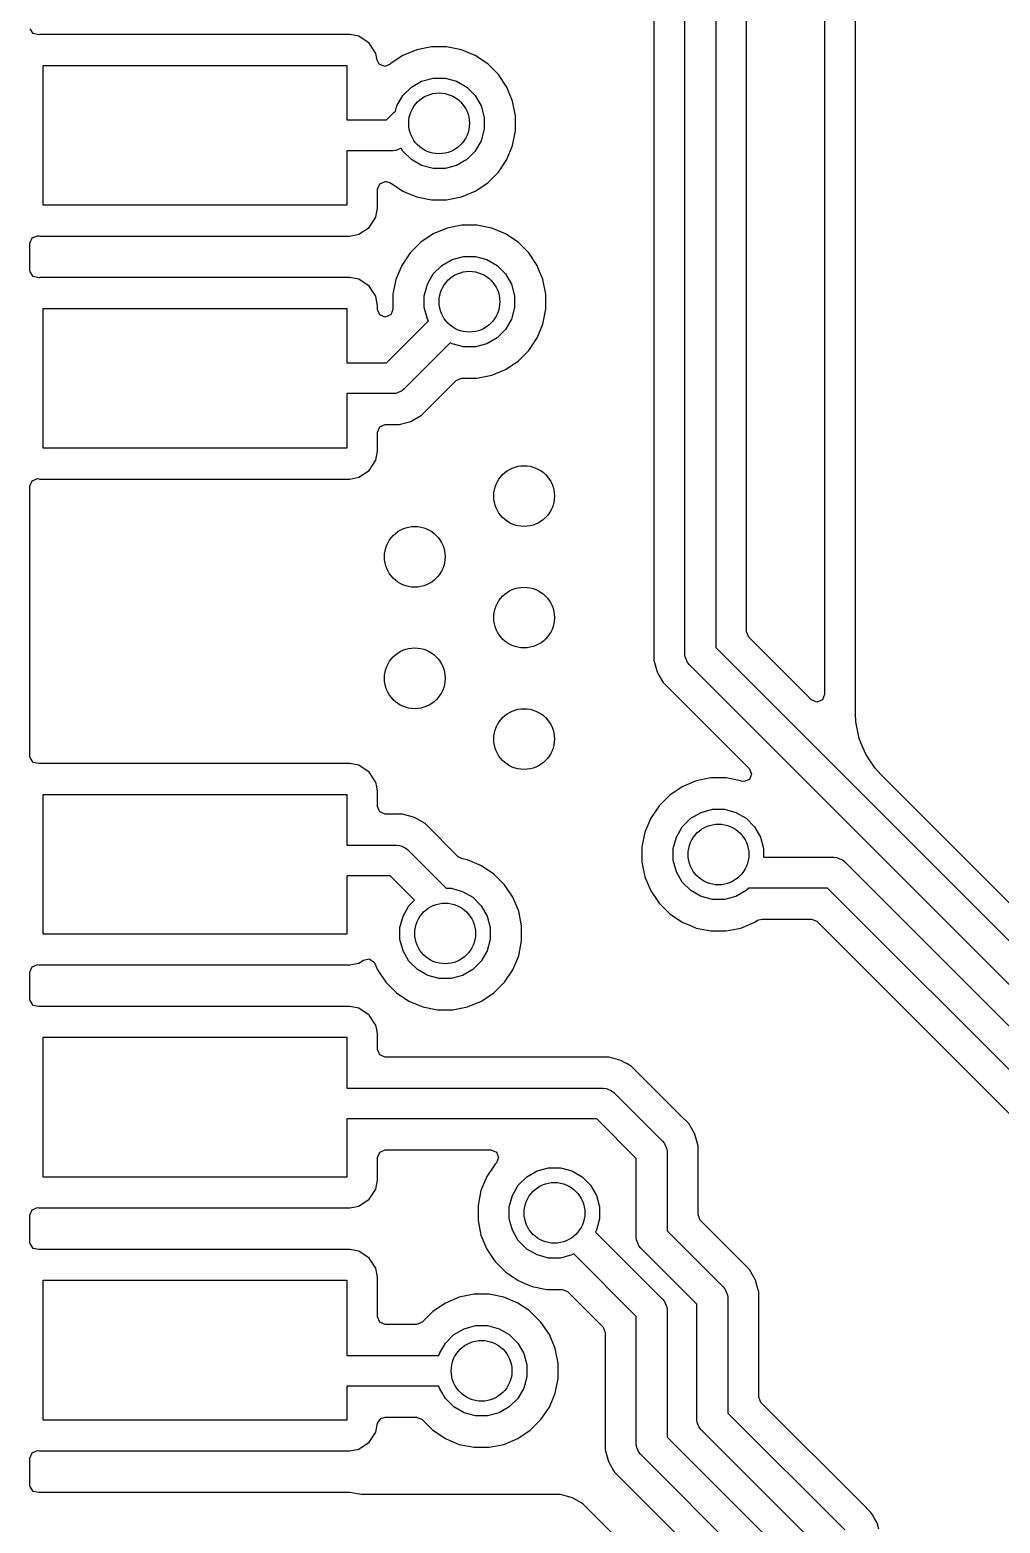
# Model space of a CAD drawing. Extents: x 97 to 200, y -158 to -52.
# Drawn here: x 150.13 to 158.12, y -103.46 to -91.17 of the extents above; entities that cross this region are included whole.
import ezdxf

# ---------------------------------------------------------------- set-up
doc = ezdxf.new("R2010")
doc.units = 0
doc.layers.add('BLACK', color=7, linetype='CONTINUOUS')

msp = doc.modelspace()

# ---------------------------------------------------------------- linework, layer by layer
at = {"layer": 'BLACK', "linetype": 'CONTINUOUS'}
for p, q in [((156.0326, -96.119689), (156.0326, -78.753376)), ((155.5241, -96.3036), (155.5241, -78.856206)), ((155.7781, -78.8036), (155.7781, -96.250994)), ((155.2696, -78.987511), (155.2696, -96.353829)), ((156.6744, -85.792486), (156.6744, -96.636489)), ((156.9289, -96.7926), (156.9289, -85.8876)), ((150.160373, -91.196505), (150.1338, -91.156729)), ((150.207289, -91.20584), (150.160373, -91.196505)), ((150.216033, -91.204101), (150.207289, -91.20584)), ((150.216035, -91.2041), (150.216033, -91.204101)), ((152.766167, -91.2041), (150.216035, -91.2041)), ((152.8404, -91.218865), (152.766167, -91.2041)), ((152.840402, -91.218866), (152.8404, -91.218865)), ((152.924584, -91.275115), (152.840402, -91.218866)), ((152.967053, -91.338674), (152.924584, -91.275115)), ((153.4391, -91.3061), (153.317481, -91.330291)), ((153.5631, -91.3061), (153.4391, -91.3061)), ((153.684718, -91.330291), (153.5631, -91.3061)), ((152.980834, -91.359299), (152.967053, -91.338674)), ((152.992251, -91.416705), (152.980834, -91.359299)), ((153.009351, -91.448702), (152.992251, -91.416705)), ((153.099812, -91.446638), (153.097739, -91.448712)), ((153.099817, -91.446634), (153.099812, -91.446638)), ((153.202917, -91.377745), (153.099817, -91.446634)), ((153.202919, -91.377744), (153.202917, -91.377745)), ((153.317474, -91.330293), (153.202919, -91.377744)), ((153.317481, -91.330291), (153.317474, -91.330293)), ((153.684725, -91.330293), (153.684718, -91.330291)), ((153.79928, -91.377744), (153.684725, -91.330293)), ((153.799282, -91.377745), (153.79928, -91.377744)), ((153.902382, -91.446634), (153.799282, -91.377745)), ((153.902383, -91.446635), (153.902382, -91.446634)), ((153.990065, -91.534317), (153.902383, -91.446635)), ((150.2411, -92.6086), (150.2411, -91.4586)), ((150.2411, -91.4586), (152.7411, -91.4586)), ((152.7411, -91.4586), (152.7411, -91.9066)), ((153.053543, -91.467013), (153.009351, -91.448702)), ((153.097739, -91.448712), (153.053543, -91.467013)), ((153.357594, -91.589145), (153.452153, -91.563808)), ((153.452153, -91.563808), (153.550047, -91.563808)), ((153.550047, -91.563808), (153.644606, -91.589145)), ((154.058956, -91.63742), (153.990065, -91.534317)), ((153.203592, -91.707314), (153.272814, -91.638092)), ((153.272814, -91.638092), (153.357594, -91.589145)), ((153.644606, -91.589145), (153.729386, -91.638092)), ((153.729386, -91.638092), (153.798608, -91.707314)), ((154.106409, -91.751982), (154.058956, -91.63742)), ((153.143344, -91.834268), (153.154645, -91.792094)), ((153.154645, -91.792094), (153.203592, -91.707314)), ((153.798608, -91.707314), (153.847555, -91.792094)), ((153.847555, -91.792094), (153.872892, -91.886653)), ((154.1306, -91.8736), (154.106409, -91.751982)), ((152.7411, -91.9066), (153.068494, -91.9066)), ((153.068494, -91.9066), (153.129297, -91.845797)), ((153.129297, -91.845797), (153.143344, -91.834268)), ((153.872892, -91.886653), (153.872892, -91.984547)), ((154.1306, -91.9976), (154.1306, -91.8736)), ((153.872892, -91.984547), (153.847555, -92.079106)), ((154.106409, -92.119218), (154.1306, -91.9976)), ((153.1211, -92.1606), (152.7411, -92.1606)), ((152.7411, -92.1606), (152.7411, -92.6086)), ((153.145876, -92.15816), (153.1211, -92.1606)), ((153.145877, -92.15816), (153.145876, -92.15816)), ((153.16484, -92.150304), (153.145877, -92.15816)), ((153.189785, -92.139972), (153.16484, -92.150304)), ((153.203592, -92.163886), (153.189785, -92.139972)), ((153.272814, -92.233108), (153.203592, -92.163886)), ((153.798608, -92.163886), (153.729386, -92.233108)), ((153.847555, -92.079106), (153.798608, -92.163886)), ((154.058956, -92.23378), (154.106409, -92.119218)), ((153.357594, -92.282055), (153.272814, -92.233108)), ((153.452153, -92.307392), (153.357594, -92.282055)), ((153.550047, -92.307392), (153.452153, -92.307392)), ((153.644606, -92.282055), (153.550047, -92.307392)), ((153.729386, -92.233108), (153.644606, -92.282055)), ((153.990065, -92.336883), (154.058956, -92.23378)), ((153.013906, -92.433406), (153.0581, -92.4151)), ((153.0581, -92.4151), (153.066693, -92.4151)), ((153.066693, -92.4151), (153.101414, -92.425632)), ((153.101414, -92.425632), (153.20292, -92.493456)), ((153.79928, -92.493456), (153.902383, -92.424565)), ((153.902383, -92.424565), (153.990065, -92.336883)), ((152.9956, -92.4776), (153.013906, -92.433406)), ((152.9956, -92.633667), (152.9956, -92.4776)), ((153.20292, -92.493456), (153.241333, -92.509367)), ((153.241333, -92.509367), (153.317474, -92.540906)), ((153.317474, -92.540906), (153.317476, -92.540906)), ((153.317476, -92.540906), (153.317482, -92.540909)), ((153.317482, -92.540909), (153.4391, -92.5651)), ((153.5631, -92.5651), (153.684718, -92.540909)), ((153.684718, -92.540909), (153.79928, -92.493456)), ((152.7411, -92.6086), (150.2411, -92.6086)), ((152.980834, -92.707901), (152.9956, -92.633667)), ((153.4391, -92.5651), (153.5631, -92.5651)), ((152.840401, -92.848334), (152.924584, -92.792084)), ((152.924584, -92.792084), (152.980834, -92.707901)), ((153.567474, -92.798293), (153.452919, -92.845744)), ((153.567481, -92.798291), (153.567474, -92.798293)), ((153.6891, -92.7741), (153.567481, -92.798291)), ((153.8131, -92.7741), (153.6891, -92.7741)), ((153.934718, -92.798291), (153.8131, -92.7741)), ((153.934725, -92.798293), (153.934718, -92.798291)), ((154.04928, -92.845744), (153.934725, -92.798293)), ((150.1326, -92.92266), (150.150906, -92.878466)), ((150.1326, -93.14454), (150.1326, -92.92266)), ((150.150906, -92.878466), (150.1951, -92.86016)), ((150.1951, -92.86016), (150.207284, -92.861359)), ((150.207284, -92.861359), (150.216033, -92.8631)), ((150.216033, -92.8631), (152.766166, -92.863099)), ((152.766166, -92.863099), (152.840401, -92.848334)), ((153.349817, -92.914634), (153.262134, -93.002317)), ((153.452917, -92.845745), (153.349817, -92.914634)), ((153.452919, -92.845744), (153.452917, -92.845745)), ((154.049282, -92.845745), (154.04928, -92.845744)), ((154.152331, -92.9146), (154.049282, -92.845745)), ((154.152383, -92.914635), (154.152331, -92.9146)), ((154.240065, -93.002317), (154.152383, -92.914635)), ((153.262134, -93.002317), (153.193245, -93.105417)), ((153.607594, -93.057145), (153.702153, -93.031808)), ((153.702153, -93.031808), (153.800047, -93.031808)), ((153.800047, -93.031808), (153.894606, -93.057145)), ((154.308956, -93.10542), (154.240065, -93.002317)), ((150.1338, -93.156729), (150.1326, -93.14454)), ((150.160373, -93.196505), (150.1338, -93.156729)), ((153.193244, -93.105419), (153.145793, -93.219974)), ((153.193245, -93.105417), (153.193244, -93.105419)), ((153.453592, -93.175314), (153.522814, -93.106092)), ((153.522814, -93.106092), (153.607594, -93.057145)), ((153.894606, -93.057145), (153.979386, -93.106092)), ((153.979386, -93.106092), (154.048608, -93.175314)), ((154.320988, -93.134468), (154.308956, -93.10542)), ((154.355946, -93.218865), (154.320988, -93.134468)), ((150.207289, -93.20584), (150.160373, -93.196505)), ((150.216033, -93.204101), (150.207289, -93.20584)), ((150.216035, -93.2041), (150.216033, -93.204101)), ((152.766167, -93.2041), (150.216035, -93.2041)), ((152.8404, -93.218865), (152.766167, -93.2041)), ((152.840402, -93.218866), (152.8404, -93.218865)), ((152.924584, -93.275115), (152.840402, -93.218866)), ((152.952773, -93.317303), (152.924584, -93.275115)), ((153.145791, -93.219981), (153.1216, -93.341599)), ((153.145793, -93.219974), (153.145791, -93.219981)), ((153.379308, -93.354653), (153.404645, -93.260094)), ((153.404645, -93.260094), (153.453592, -93.175314)), ((154.048608, -93.175314), (154.097555, -93.260094)), ((154.097555, -93.260094), (154.122892, -93.354653)), ((154.356409, -93.219982), (154.355946, -93.218865)), ((154.3806, -93.3416), (154.356409, -93.219982)), ((152.980834, -93.359299), (152.952773, -93.317303)), ((152.984236, -93.376406), (152.980834, -93.359299)), ((152.995598, -93.433531), (152.984236, -93.376406)), ((153.1216, -93.341599), (153.1216, -93.467688)), ((153.379308, -93.452547), (153.379308, -93.354653)), ((154.122892, -93.354653), (154.122892, -93.452547)), ((154.3806, -93.4656), (154.3806, -93.3416)), ((150.2411, -94.6086), (150.2411, -93.4586)), ((150.2411, -93.4586), (152.7411, -93.4586)), ((152.7411, -93.4586), (152.7411, -93.9066)), ((152.995599, -93.433535), (152.995598, -93.433531)), ((152.995599, -93.468689), (152.995599, -93.433535)), ((153.013905, -93.512883), (152.995599, -93.468689)), ((153.058099, -93.531189), (153.013905, -93.512883)), ((153.102293, -93.512883), (153.058099, -93.531189)), ((153.103294, -93.511882), (153.102293, -93.512883)), ((153.1216, -93.467688), (153.103294, -93.511882)), ((153.404645, -93.547106), (153.379308, -93.452547)), ((154.122892, -93.452547), (154.097555, -93.547106)), ((154.356409, -93.587218), (154.3806, -93.4656)), ((153.068494, -93.9066), (153.413189, -93.561905)), ((153.413189, -93.561905), (153.404645, -93.547106)), ((154.048608, -93.631886), (153.979386, -93.701108)), ((154.097555, -93.547106), (154.048608, -93.631886)), ((154.308956, -93.70178), (154.356409, -93.587218)), ((153.592794, -93.74151), (153.210903, -94.123403)), ((153.607594, -93.750055), (153.592794, -93.74151)), ((153.702153, -93.775392), (153.607594, -93.750055)), ((153.800047, -93.775392), (153.702153, -93.775392)), ((153.894606, -93.750055), (153.800047, -93.775392)), ((153.979386, -93.701108), (153.894606, -93.750055)), ((154.240065, -93.804883), (154.308956, -93.70178)), ((154.04928, -93.961456), (154.152383, -93.892565)), ((154.152383, -93.892565), (154.240065, -93.804883)), ((152.7411, -93.9066), (153.068494, -93.9066)), ((153.8131, -94.0331), (153.934718, -94.008909)), ((153.934718, -94.008909), (154.04928, -93.961456)), ((153.168647, -94.148728), (153.145877, -94.15816)), ((153.191657, -94.139197), (153.168647, -94.148728)), ((153.191658, -94.139196), (153.191657, -94.139197)), ((153.210903, -94.123403), (153.191658, -94.139196)), ((153.426376, -94.267846), (153.642816, -94.051406)), ((153.642816, -94.051406), (153.68701, -94.0331)), ((153.68701, -94.0331), (153.8131, -94.0331)), ((153.1211, -94.1606), (152.7411, -94.1606)), ((152.7411, -94.1606), (152.7411, -94.6086)), ((153.145876, -94.15816), (153.1211, -94.1606)), ((153.145877, -94.15816), (153.145876, -94.15816)), ((153.355347, -94.338876), (153.426376, -94.267847)), ((153.426376, -94.267847), (153.426376, -94.267846)), ((153.171325, -94.4151), (153.268354, -94.389101)), ((153.268354, -94.389101), (153.355347, -94.338876)), ((152.9956, -94.4776), (153.013906, -94.433406)), ((152.9956, -94.633667), (152.9956, -94.4776)), ((153.013906, -94.433406), (153.0581, -94.4151)), ((153.0581, -94.4151), (153.171324, -94.4151)), ((153.171324, -94.4151), (153.171325, -94.4151)), ((152.7411, -94.6086), (150.2411, -94.6086)), ((152.980834, -94.707901), (152.9956, -94.633667)), ((152.924584, -94.792084), (152.980834, -94.707901)), ((150.1326, -94.92266), (150.150906, -94.878466)), ((150.150906, -94.878466), (150.1951, -94.86016)), ((150.1951, -94.86016), (150.207284, -94.861359)), ((150.207284, -94.861359), (150.216033, -94.8631)), ((150.216033, -94.8631), (152.766166, -94.863099)), ((152.766166, -94.863099), (152.840401, -94.848334)), ((152.840401, -94.848334), (152.924584, -94.792084)), ((150.1326, -97.14454), (150.1326, -94.92266)), ((156.050906, -96.163883), (156.0326, -96.119689)), ((156.567706, -96.680683), (156.050906, -96.163883)), ((155.2696, -96.353829), (155.295598, -96.450851)), ((155.52654, -96.328376), (155.5241, -96.3036)), ((155.52654, -96.328377), (155.52654, -96.328376)), ((155.528704, -96.3336), (155.52654, -96.328377)), ((155.545503, -96.374157), (155.528704, -96.3336)), ((155.7781, -96.250994), (164.840902, -105.313797)), ((155.295598, -96.450851), (155.295599, -96.450854)), ((155.295599, -96.450854), (155.299494, -96.4576)), ((155.299494, -96.4576), (155.310911, -96.477375)), ((155.310911, -96.477375), (155.345824, -96.537847)), ((155.545504, -96.374158), (155.545503, -96.374157)), ((155.561297, -96.393403), (155.545504, -96.374158)), ((164.6241, -105.456205), (155.561297, -96.393403)), ((155.345824, -96.537847), (156.055392, -97.247415)), ((156.6119, -96.698989), (156.567706, -96.680683)), ((156.656094, -96.680683), (156.6119, -96.698989)), ((156.6744, -96.636489), (156.656094, -96.680683)), ((156.932324, -96.862289), (156.9289, -96.7926)), ((156.932324, -96.862309), (156.932324, -96.862289)), ((156.940649, -96.904158), (156.932324, -96.862309)), ((156.959524, -96.99905), (156.940649, -96.904158)), ((156.982578, -97.054707), (156.959524, -96.99905)), ((157.012878, -97.127858), (156.982578, -97.054707)), ((150.1338, -97.156729), (150.1326, -97.14454)), ((150.160373, -97.196505), (150.1338, -97.156729)), ((150.207289, -97.20584), (150.160373, -97.196505)), ((150.216033, -97.204101), (150.207289, -97.20584)), ((150.216035, -97.2041), (150.216033, -97.204101)), ((152.766167, -97.2041), (150.216035, -97.2041)), ((152.8404, -97.218865), (152.766167, -97.2041)), ((152.840402, -97.218866), (152.8404, -97.218865)), ((152.924584, -97.275115), (152.840402, -97.218866)), ((157.039255, -97.167334), (157.012878, -97.127858)), ((157.090335, -97.243781), (157.039255, -97.167334)), ((152.973479, -97.348291), (152.924584, -97.275115)), ((155.7391, -97.3241), (155.617481, -97.348291)), ((155.8631, -97.3241), (155.7391, -97.3241)), ((155.984719, -97.348291), (155.8631, -97.3241)), ((156.055392, -97.335803), (156.011198, -97.354109)), ((156.055392, -97.247415), (156.073698, -97.291609)), ((156.073698, -97.291609), (156.055392, -97.335803)), ((157.090344, -97.24379), (157.090335, -97.243781)), ((157.137206, -97.295494), (157.090344, -97.24379)), ((165.0399, -105.198188), (157.137206, -97.295494)), ((150.2411, -98.6086), (150.2411, -97.4586)), ((150.2411, -97.4586), (152.7411, -97.4586)), ((152.7411, -97.4586), (152.7411, -97.8766)), ((152.980834, -97.359299), (152.973479, -97.348291)), ((152.988082, -97.395744), (152.980834, -97.359299)), ((152.995598, -97.433531), (152.988082, -97.395744)), ((152.995599, -97.433535), (152.995598, -97.433531)), ((152.995599, -97.5596), (152.995599, -97.433535)), ((155.399817, -97.464634), (155.312134, -97.552317)), ((155.502917, -97.395745), (155.399817, -97.464634)), ((155.502919, -97.395744), (155.502917, -97.395745)), ((155.617474, -97.348293), (155.502919, -97.395744)), ((155.617481, -97.348291), (155.617474, -97.348293)), ((155.987283, -97.349353), (155.984719, -97.348291)), ((156.011198, -97.354109), (155.987283, -97.349353)), ((153.013905, -97.603794), (152.995599, -97.5596)), ((155.312134, -97.552317), (155.243245, -97.655417)), ((155.657594, -97.607145), (155.752153, -97.581808)), ((155.752153, -97.581808), (155.850047, -97.581808)), ((155.850047, -97.581808), (155.944606, -97.607145)), ((153.058099, -97.6221), (153.013905, -97.603794)), ((153.201325, -97.6221), (153.058099, -97.6221)), ((153.201329, -97.6221), (153.201325, -97.6221)), ((153.298352, -97.648098), (153.201329, -97.6221)), ((153.298353, -97.648098), (153.298352, -97.648098)), ((153.298354, -97.648099), (153.298353, -97.648098)), ((153.362996, -97.68542), (153.298354, -97.648099)), ((153.385346, -97.698323), (153.362996, -97.68542)), ((153.659639, -97.972616), (153.385346, -97.698323)), ((155.243244, -97.655419), (155.195793, -97.769974)), ((155.243245, -97.655417), (155.243244, -97.655419)), ((155.503592, -97.725314), (155.572814, -97.656092)), ((155.572814, -97.656092), (155.657594, -97.607145)), ((155.944606, -97.607145), (156.029386, -97.656092)), ((156.029386, -97.656092), (156.098608, -97.725314)), ((155.195791, -97.769981), (155.1716, -97.891599)), ((155.195793, -97.769974), (155.195791, -97.769981)), ((155.429308, -97.904653), (155.454645, -97.810094)), ((155.454645, -97.810094), (155.503592, -97.725314)), ((156.098608, -97.725314), (156.147555, -97.810094)), ((156.147555, -97.810094), (156.172892, -97.904653)), ((152.7411, -97.8766), (153.1511, -97.8766)), ((153.1511, -97.8766), (153.175876, -97.87904)), ((153.175876, -97.87904), (153.175877, -97.87904)), ((153.175877, -97.87904), (153.193481, -97.886332)), ((153.193481, -97.886332), (153.221657, -97.898003)), ((153.221657, -97.898003), (153.221658, -97.898004)), ((153.221658, -97.898004), (153.240903, -97.913797)), ((153.240903, -97.913797), (153.558913, -98.231808)), ((155.1716, -97.891599), (155.1716, -98.0156)), ((155.429308, -98.002547), (155.429308, -97.904653)), ((156.172892, -97.904653), (156.172892, -97.9766)), ((153.691638, -97.989721), (153.659639, -97.972616)), ((153.734718, -97.998291), (153.691638, -97.989721)), ((153.84928, -98.045744), (153.734718, -97.998291)), ((153.849282, -98.045745), (153.84928, -98.045744)), ((153.952382, -98.114634), (153.849282, -98.045745)), ((155.1716, -98.0156), (155.195791, -98.137218)), ((155.454645, -98.097106), (155.429308, -98.002547)), ((156.172892, -97.9766), (156.7511, -97.9766)), ((156.7511, -97.9766), (156.775876, -97.97904)), ((156.775876, -97.97904), (156.775877, -97.97904)), ((156.775877, -97.97904), (156.786885, -97.9836)), ((156.786885, -97.9836), (156.821657, -97.998003)), ((156.821657, -97.998003), (156.821658, -97.998004)), ((156.821658, -97.998004), (156.840903, -98.013797)), ((156.840903, -98.013797), (164.340903, -105.513798)), ((153.098494, -98.1306), (152.7411, -98.1306)), ((152.7411, -98.1306), (152.7411, -98.6086)), ((153.2984, -98.330505), (153.098494, -98.1306)), ((153.952383, -98.114635), (153.952382, -98.114634)), ((154.040065, -98.202317), (153.952383, -98.114635)), ((154.108956, -98.30542), (154.040065, -98.202317)), ((155.195791, -98.137218), (155.195793, -98.137225)), ((155.195793, -98.137225), (155.243244, -98.25178)), ((155.503592, -98.181886), (155.454645, -98.097106)), ((155.572814, -98.251108), (155.503592, -98.181886)), ((153.253592, -98.375314), (153.2984, -98.330505)), ((153.558913, -98.231808), (153.600047, -98.231808)), ((153.600047, -98.231808), (153.694606, -98.257145)), ((153.694606, -98.257145), (153.779386, -98.306092)), ((153.779386, -98.306092), (153.848608, -98.375314)), ((154.156409, -98.419982), (154.108956, -98.30542)), ((155.243244, -98.25178), (155.243245, -98.251782)), ((155.243245, -98.251782), (155.301099, -98.338367)), ((155.657594, -98.300055), (155.572814, -98.251108)), ((155.752153, -98.325392), (155.657594, -98.300055)), ((155.850047, -98.325392), (155.752153, -98.325392)), ((155.944606, -98.300055), (155.850047, -98.325392)), ((156.029386, -98.251108), (155.944606, -98.300055)), ((156.049894, -98.2306), (156.029386, -98.251108)), ((156.698494, -98.2306), (156.049894, -98.2306)), ((164.1241, -105.656205), (156.698494, -98.2306)), ((153.204645, -98.460094), (153.253592, -98.375314)), ((153.848608, -98.375314), (153.897555, -98.460094)), ((154.1806, -98.5416), (154.156409, -98.419982)), ((155.301099, -98.338367), (155.312135, -98.354883)), ((155.312135, -98.354883), (155.399817, -98.442565)), ((155.399817, -98.442565), (155.50292, -98.511456)), ((153.179308, -98.554653), (153.204645, -98.460094)), ((153.179308, -98.652547), (153.179308, -98.554653)), ((153.897555, -98.460094), (153.922892, -98.554653)), ((153.922892, -98.554653), (153.922892, -98.652547)), ((154.1806, -98.6656), (154.1806, -98.5416)), ((155.50292, -98.511456), (155.575692, -98.541599)), ((155.575692, -98.541599), (155.617474, -98.558906)), ((155.617474, -98.558906), (155.617476, -98.558906)), ((155.617476, -98.558906), (155.617482, -98.558909)), ((155.617482, -98.558909), (155.7391, -98.5831)), ((155.8631, -98.5831), (155.984718, -98.558909)), ((155.984718, -98.558909), (155.984724, -98.558906)), ((155.984724, -98.558906), (155.984726, -98.558906)), ((155.984726, -98.558906), (156.099273, -98.511459)), ((156.099273, -98.511459), (156.099274, -98.511458)), ((156.099274, -98.511458), (156.09928, -98.511456)), ((156.09928, -98.511456), (156.122961, -98.495632)), ((156.122961, -98.495632), (156.157684, -98.4851)), ((156.157684, -98.4851), (156.567189, -98.4851)), ((156.567189, -98.4851), (156.611383, -98.503406)), ((156.611383, -98.503406), (163.851294, -105.743317)), ((152.7411, -98.6086), (150.2411, -98.6086)), ((153.204645, -98.747106), (153.179308, -98.652547)), ((153.922892, -98.652547), (153.897555, -98.747106)), ((154.156409, -98.787218), (154.1806, -98.6656)), ((155.7391, -98.5831), (155.8631, -98.5831)), ((152.840401, -98.848334), (152.87945, -98.822242)), ((152.87945, -98.822242), (152.926366, -98.812909)), ((152.926366, -98.812909), (152.96614, -98.839484)), ((153.253592, -98.831886), (153.204645, -98.747106)), ((153.897555, -98.747106), (153.848608, -98.831886)), ((154.108956, -98.90178), (154.156409, -98.787218)), ((150.1326, -98.92266), (150.150906, -98.878466)), ((150.1326, -99.14454), (150.1326, -98.92266)), ((150.150906, -98.878466), (150.1951, -98.86016)), ((150.1951, -98.86016), (150.207284, -98.861359)), ((150.207284, -98.861359), (150.216033, -98.8631)), ((150.216033, -98.8631), (152.766166, -98.863099)), ((152.766166, -98.863099), (152.840401, -98.848334)), ((152.96614, -98.839484), (152.971916, -98.85029)), ((152.971916, -98.85029), (152.993244, -98.90178)), ((152.993244, -98.90178), (152.993245, -98.901782)), ((152.993245, -98.901782), (153.062134, -99.004882)), ((153.322814, -98.901108), (153.253592, -98.831886)), ((153.407594, -98.950055), (153.322814, -98.901108)), ((153.779386, -98.901108), (153.694606, -98.950055)), ((153.848608, -98.831886), (153.779386, -98.901108)), ((154.040065, -99.004883), (154.108956, -98.90178)), ((153.062134, -99.004882), (153.062135, -99.004883)), ((153.062135, -99.004883), (153.149817, -99.092565)), ((153.502153, -98.975392), (153.407594, -98.950055)), ((153.600047, -98.975392), (153.502153, -98.975392)), ((153.694606, -98.950055), (153.600047, -98.975392)), ((153.952383, -99.092565), (154.040065, -99.004883)), ((150.1338, -99.156729), (150.1326, -99.14454)), ((150.160373, -99.196505), (150.1338, -99.156729)), ((153.149817, -99.092565), (153.25292, -99.161456)), ((153.25292, -99.161456), (153.327522, -99.192357)), ((153.734718, -99.208909), (153.84928, -99.161456)), ((153.84928, -99.161456), (153.952383, -99.092565)), ((150.207289, -99.20584), (150.160373, -99.196505)), ((150.216033, -99.204101), (150.207289, -99.20584)), ((150.216035, -99.2041), (150.216033, -99.204101)), ((152.766167, -99.2041), (150.216035, -99.2041)), ((152.8404, -99.218865), (152.766167, -99.2041)), ((152.840402, -99.218866), (152.8404, -99.218865)), ((152.924584, -99.275115), (152.840402, -99.218866)), ((152.967, -99.338595), (152.924584, -99.275115)), ((153.327522, -99.192357), (153.367474, -99.208906)), ((153.367474, -99.208906), (153.367476, -99.208906)), ((153.367476, -99.208906), (153.367482, -99.208909)), ((153.367482, -99.208909), (153.4891, -99.2331)), ((153.4891, -99.2331), (153.6131, -99.2331)), ((153.6131, -99.2331), (153.734718, -99.208909)), ((152.980834, -99.359299), (152.967, -99.338595)), ((152.987909, -99.394874), (152.980834, -99.359299)), ((152.995598, -99.433531), (152.987909, -99.394874)), ((152.995599, -99.433535), (152.995598, -99.433531)), ((152.995599, -99.5596), (152.995599, -99.433535)), ((150.2411, -100.6086), (150.2411, -99.4586)), ((150.2411, -99.4586), (152.7411, -99.4586)), ((152.7411, -99.4586), (152.7411, -99.8766)), ((153.013905, -99.603794), (152.995599, -99.5596)), ((153.058099, -99.6221), (153.013905, -99.603794)), ((154.901325, -99.6221), (153.058099, -99.6221)), ((154.901329, -99.6221), (154.901325, -99.6221)), ((154.998351, -99.648098), (154.901329, -99.6221)), ((154.998356, -99.6481), (154.998351, -99.648098)), ((155.033945, -99.668646), (154.998356, -99.6481)), ((155.033945, -99.668647), (155.033945, -99.668646)), ((155.049216, -99.677464), (155.033945, -99.668647)), ((155.085347, -99.698324), (155.049216, -99.677464)), ((155.085349, -99.698326), (155.085347, -99.698324)), ((155.085353, -99.698329), (155.085349, -99.698326)), ((155.483158, -100.096136), (155.085353, -99.698329)), ((152.7411, -99.8766), (154.8511, -99.8766)), ((154.8511, -99.8766), (154.875876, -99.87904)), ((154.875876, -99.87904), (154.875877, -99.87904)), ((154.875877, -99.87904), (154.884937, -99.882793)), ((154.884937, -99.882793), (154.921657, -99.898003)), ((154.921657, -99.898003), (154.921658, -99.898004)), ((154.921658, -99.898004), (154.940903, -99.913797)), ((154.940903, -99.913797), (155.340902, -100.313797)), ((154.798494, -100.1306), (152.7411, -100.1306)), ((152.7411, -100.1306), (152.7411, -100.6086)), ((155.1241, -100.456205), (154.798494, -100.1306)), ((155.483169, -100.096146), (155.483158, -100.096136)), ((155.485347, -100.098324), (155.483169, -100.096146)), ((155.556376, -100.169353), (155.485347, -100.098324)), ((155.606601, -100.256346), (155.556376, -100.169353)), ((155.616532, -100.293408), (155.606601, -100.256346)), ((155.632599, -100.35337), (155.616532, -100.293408)), ((152.9956, -100.4476), (153.013906, -100.403406)), ((153.013906, -100.403406), (153.0581, -100.3851)), ((153.0581, -100.3851), (153.928464, -100.3851)), ((153.928464, -100.3851), (153.972658, -100.403406)), ((153.972658, -100.403406), (153.990964, -100.4476)), ((155.340902, -100.313797), (155.356696, -100.333042)), ((155.356696, -100.333042), (155.356697, -100.333043)), ((155.356697, -100.333043), (155.37566, -100.378824)), ((155.37566, -100.378824), (155.3781, -100.4036)), ((155.3781, -100.4036), (155.3781, -101.050994)), ((155.6326, -100.353376), (155.632599, -100.35337)), ((155.6326, -100.919688), (155.6326, -100.353376)), ((152.9956, -100.633667), (152.9956, -100.4476)), ((153.962134, -100.502317), (153.893245, -100.605417)), ((153.962136, -100.502315), (153.962134, -100.502317)), ((153.972658, -100.491794), (153.962136, -100.502315)), ((153.990964, -100.4476), (153.972658, -100.491794)), ((154.307594, -100.557145), (154.402153, -100.531808)), ((154.402153, -100.531808), (154.500047, -100.531808)), ((154.500047, -100.531808), (154.594606, -100.557145)), ((155.1241, -101.1036), (155.1241, -100.456205)), ((152.7411, -100.6086), (150.2411, -100.6086)), ((152.980834, -100.707901), (152.9956, -100.633667)), ((153.893244, -100.605419), (153.845793, -100.719974)), ((153.893245, -100.605417), (153.893244, -100.605419)), ((154.153592, -100.675314), (154.222814, -100.606092)), ((154.222814, -100.606092), (154.307594, -100.557145)), ((154.594606, -100.557145), (154.679386, -100.606092)), ((154.679386, -100.606092), (154.748608, -100.675314)), ((152.924584, -100.792084), (152.980834, -100.707901)), ((153.845791, -100.719981), (153.8216, -100.841599)), ((153.845793, -100.719974), (153.845791, -100.719981)), ((154.079308, -100.854653), (154.104645, -100.760094)), ((154.104645, -100.760094), (154.153592, -100.675314)), ((154.748608, -100.675314), (154.797555, -100.760094)), ((154.797555, -100.760094), (154.822892, -100.854653)), ((150.1326, -100.92266), (150.150906, -100.878466)), ((150.150906, -100.878466), (150.1951, -100.86016)), ((150.1951, -100.86016), (150.207284, -100.861359)), ((150.207284, -100.861359), (150.216033, -100.8631)), ((150.216033, -100.8631), (152.766166, -100.863099)), ((152.766166, -100.863099), (152.840401, -100.848334)), ((152.840401, -100.848334), (152.924584, -100.792084)), ((153.8216, -100.841599), (153.8216, -100.9656)), ((154.079308, -100.952547), (154.079308, -100.854653)), ((154.822892, -100.854653), (154.822892, -100.952547)), ((150.1326, -101.14454), (150.1326, -100.92266)), ((153.8216, -100.9656), (153.845791, -101.087218)), ((154.104645, -101.047106), (154.079308, -100.952547)), ((154.822892, -100.952547), (154.797555, -101.047106)), ((155.650906, -100.963882), (155.6326, -100.919688)), ((156.056371, -101.369347), (155.650906, -100.963882)), ((150.1338, -101.156729), (150.1326, -101.14454)), ((150.160373, -101.196505), (150.1338, -101.156729)), ((153.845791, -101.087218), (153.845793, -101.087225)), ((153.845793, -101.087225), (153.893244, -101.20178)), ((154.153592, -101.131886), (154.104645, -101.047106)), ((154.222814, -101.201108), (154.153592, -101.131886)), ((154.797555, -101.047106), (154.78901, -101.061905)), ((154.78901, -101.061905), (155.340903, -101.613798)), ((155.12654, -101.128376), (155.1241, -101.1036)), ((155.12654, -101.128377), (155.12654, -101.128376)), ((155.127994, -101.131886), (155.12654, -101.128377)), ((155.145503, -101.174157), (155.127994, -101.131886)), ((155.3781, -101.050994), (155.840903, -101.513798)), ((150.207289, -101.20584), (150.160373, -101.196505)), ((150.216033, -101.204101), (150.207289, -101.20584)), ((150.216035, -101.2041), (150.216033, -101.204101)), ((152.766167, -101.2041), (150.216035, -101.2041)), ((152.8404, -101.218865), (152.766167, -101.2041)), ((152.840402, -101.218866), (152.8404, -101.218865)), ((152.924584, -101.275115), (152.840402, -101.218866)), ((152.953596, -101.318535), (152.924584, -101.275115)), ((153.893244, -101.20178), (153.893245, -101.201782)), ((153.893245, -101.201782), (153.949239, -101.285583)), ((154.307594, -101.250055), (154.222814, -101.201108)), ((154.402153, -101.275392), (154.307594, -101.250055)), ((154.500047, -101.275392), (154.402153, -101.275392)), ((154.594606, -101.250055), (154.500047, -101.275392)), ((154.609405, -101.24151), (154.594606, -101.250055)), ((155.1241, -101.756205), (154.609405, -101.24151)), ((155.145504, -101.174158), (155.145503, -101.174157)), ((155.161297, -101.193403), (155.145504, -101.174158)), ((155.6241, -101.656205), (155.161297, -101.193403)), ((152.980834, -101.359299), (152.953596, -101.318535)), ((152.99526, -101.431833), (152.980834, -101.359299)), ((153.949239, -101.285583), (153.962135, -101.304883)), ((153.962135, -101.304883), (154.049817, -101.392565)), ((154.049817, -101.392565), (154.15292, -101.461456)), ((156.056374, -101.369351), (156.056371, -101.369347)), ((156.056376, -101.369353), (156.056374, -101.369351)), ((156.106602, -101.456347), (156.056376, -101.369353)), ((150.2411, -102.6086), (150.2411, -101.4586)), ((150.2411, -101.4586), (152.7411, -101.4586)), ((152.7411, -101.4586), (152.7411, -102.0766)), ((152.995598, -101.433531), (152.99526, -101.431833)), ((152.995599, -101.433535), (152.995598, -101.433531)), ((152.995599, -101.7596), (152.995599, -101.433535)), ((154.15292, -101.461456), (154.227522, -101.492357)), ((154.227522, -101.492357), (154.267474, -101.508906)), ((154.267474, -101.508906), (154.267476, -101.508906)), ((154.267476, -101.508906), (154.267482, -101.508909)), ((154.267482, -101.508909), (154.3891, -101.5331)), ((155.840903, -101.513798), (155.856697, -101.533042)), ((156.120685, -101.508906), (156.106602, -101.456347)), ((156.1326, -101.55337), (156.120685, -101.508906)), ((153.552917, -101.645745), (153.449817, -101.714634)), ((153.552919, -101.645744), (153.552917, -101.645745)), ((153.667474, -101.598293), (153.552919, -101.645744)), ((153.667481, -101.598291), (153.667474, -101.598293)), ((153.7891, -101.5741), (153.667481, -101.598291)), ((153.9131, -101.5741), (153.7891, -101.5741)), ((154.034718, -101.598291), (153.9131, -101.5741)), ((154.034725, -101.598293), (154.034718, -101.598291)), ((154.14928, -101.645744), (154.034725, -101.598293)), ((154.149282, -101.645745), (154.14928, -101.645744)), ((154.243333, -101.708588), (154.149282, -101.645745)), ((154.3891, -101.5331), (154.515189, -101.5331)), ((154.515189, -101.5331), (154.559383, -101.551406)), ((154.559383, -101.551406), (154.851294, -101.843317)), ((155.340903, -101.613798), (155.356697, -101.633042)), ((155.356697, -101.633042), (155.373728, -101.674158)), ((155.856697, -101.533042), (155.873704, -101.5741)), ((155.873704, -101.5741), (155.87566, -101.578824)), ((155.87566, -101.578824), (155.8781, -101.6036)), ((155.8781, -101.6036), (155.8781, -102.550994)), ((156.132601, -101.553376), (156.1326, -101.55337)), ((156.132601, -101.658856), (156.132601, -101.553376)), ((153.013905, -101.803794), (152.995599, -101.7596)), ((153.449815, -101.714636), (153.360658, -101.803794)), ((153.449817, -101.714634), (153.449815, -101.714636)), ((154.252383, -101.714635), (154.243333, -101.708588)), ((154.340065, -101.802317), (154.252383, -101.714635)), ((155.1241, -102.8036), (155.1241, -101.756205)), ((155.373728, -101.674158), (155.37566, -101.678824)), ((155.37566, -101.678824), (155.3781, -101.7036)), ((155.3781, -101.7036), (155.3781, -102.750994)), ((155.6241, -102.6036), (155.6241, -101.656205)), ((156.1326, -101.658869), (156.132601, -101.658856)), ((156.1326, -102.419689), (156.1326, -101.658869)), ((153.058099, -101.8221), (153.013905, -101.803794)), ((153.316464, -101.8221), (153.058099, -101.8221)), ((153.360658, -101.803794), (153.316464, -101.8221)), ((153.622814, -101.906092), (153.707594, -101.857145)), ((153.707594, -101.857145), (153.802153, -101.831808)), ((153.802153, -101.831808), (153.900047, -101.831808)), ((153.900047, -101.831808), (153.994606, -101.857145)), ((153.994606, -101.857145), (154.079386, -101.906092)), ((154.408956, -101.90542), (154.340065, -101.802317)), ((154.851294, -101.843317), (154.8696, -101.887511)), ((154.8696, -101.887511), (154.8696, -102.853829)), ((153.504645, -102.060094), (153.553592, -101.975314)), ((153.553592, -101.975314), (153.622814, -101.906092)), ((154.079386, -101.906092), (154.148608, -101.975314)), ((154.148608, -101.975314), (154.197555, -102.060094)), ((154.456409, -102.019982), (154.408956, -101.90542)), ((152.7411, -102.0766), (153.500222, -102.0766)), ((153.500222, -102.0766), (153.504645, -102.060094)), ((154.197555, -102.060094), (154.222892, -102.154653)), ((154.4806, -102.1416), (154.456409, -102.019982)), ((154.222892, -102.252547), (154.197555, -102.347106)), ((154.222892, -102.154653), (154.222892, -102.252547)), ((154.4806, -102.2656), (154.4806, -102.1416)), ((153.500222, -102.3306), (152.7411, -102.3306)), ((152.7411, -102.3306), (152.7411, -102.6086)), ((153.504645, -102.347106), (153.500222, -102.3306)), ((153.553592, -102.431886), (153.504645, -102.347106)), ((154.197555, -102.347106), (154.148608, -102.431886)), ((154.456409, -102.387218), (154.4806, -102.2656)), ((153.622814, -102.501108), (153.553592, -102.431886)), ((153.707594, -102.550055), (153.622814, -102.501108)), ((154.079386, -102.501108), (153.994606, -102.550055)), ((154.148608, -102.431886), (154.079386, -102.501108)), ((154.340065, -102.604883), (154.408956, -102.50178)), ((154.408956, -102.50178), (154.456409, -102.387218)), ((156.150906, -102.463883), (156.1326, -102.419689)), ((156.983158, -103.296136), (156.150906, -102.463883)), ((152.7411, -102.6086), (150.2411, -102.6086)), ((152.995254, -102.635407), (153.02183, -102.595633)), ((153.02183, -102.595633), (153.056553, -102.5851)), ((153.056553, -102.5851), (153.316464, -102.5851)), ((153.316464, -102.5851), (153.360658, -102.603406)), ((153.360658, -102.603406), (153.362134, -102.604882)), ((153.362134, -102.604882), (153.362135, -102.604883)), ((153.362135, -102.604883), (153.449817, -102.692565)), ((153.802153, -102.575392), (153.707594, -102.550055)), ((153.900047, -102.575392), (153.802153, -102.575392)), ((153.994606, -102.550055), (153.900047, -102.575392)), ((154.252383, -102.692565), (154.340065, -102.604883)), ((155.62654, -102.628376), (155.6241, -102.6036)), ((155.62654, -102.628377), (155.62654, -102.628376)), ((155.632505, -102.642776), (155.62654, -102.628377)), ((155.8781, -102.550994), (156.840903, -103.513798)), ((152.924584, -102.792084), (152.980834, -102.707901)), ((152.980834, -102.707901), (152.995254, -102.635407)), ((153.449817, -102.692565), (153.55292, -102.761456)), ((154.14928, -102.761456), (154.252383, -102.692565)), ((155.3781, -102.750994), (156.340903, -103.713798)), ((155.645503, -102.674157), (155.632505, -102.642776)), ((155.645504, -102.674158), (155.645503, -102.674157)), ((155.661297, -102.693403), (155.645504, -102.674158)), ((156.6241, -103.656205), (155.661297, -102.693403)), ((150.1326, -102.92266), (150.150906, -102.878466)), ((150.150906, -102.878466), (150.1951, -102.86016)), ((150.1951, -102.86016), (150.207284, -102.861359)), ((150.207284, -102.861359), (150.216033, -102.8631)), ((150.216033, -102.8631), (152.766166, -102.863099)), ((152.766166, -102.863099), (152.840401, -102.848334)), ((152.840401, -102.848334), (152.924584, -102.792084)), ((153.55292, -102.761456), (153.590208, -102.776901)), ((153.590208, -102.776901), (153.667474, -102.808906)), ((153.667474, -102.808906), (153.667476, -102.808906)), ((153.667476, -102.808906), (153.667482, -102.808909)), ((153.667482, -102.808909), (153.7891, -102.8331)), ((153.7891, -102.8331), (153.9131, -102.8331)), ((153.9131, -102.8331), (154.034718, -102.808909)), ((154.034718, -102.808909), (154.14928, -102.761456)), ((154.8696, -102.853829), (154.895598, -102.950851)), ((155.12654, -102.828376), (155.1241, -102.8036)), ((155.12654, -102.828377), (155.12654, -102.828376)), ((155.128846, -102.833943), (155.12654, -102.828377)), ((155.145503, -102.874157), (155.128846, -102.833943)), ((155.145504, -102.874158), (155.145503, -102.874157)), ((155.161297, -102.893403), (155.145504, -102.874158)), ((150.1326, -103.14454), (150.1326, -102.92266)), ((154.895598, -102.950851), (154.895598, -102.950853)), ((154.895598, -102.950853), (154.895599, -102.950854)), ((154.895599, -102.950854), (154.938302, -103.024819)), ((156.1241, -103.856205), (155.161297, -102.893403)), ((154.938302, -103.024819), (154.942304, -103.03175)), ((154.942304, -103.03175), (154.945825, -103.037849)), ((154.945825, -103.037849), (154.945828, -103.037852)), ((154.945828, -103.037852), (155.851294, -103.943316)), ((150.1338, -103.156729), (150.1326, -103.14454)), ((150.160373, -103.196505), (150.1338, -103.156729)), ((150.207289, -103.20584), (150.160373, -103.196505)), ((150.216033, -103.204101), (150.207289, -103.20584)), ((150.216035, -103.2041), (150.216033, -103.204101)), ((152.766167, -103.2041), (150.216035, -103.2041)), ((152.846439, -103.220067), (152.766167, -103.2041)), ((152.84659, -103.219305), (152.846439, -103.220067)), ((152.860641, -103.2221), (152.84659, -103.219305)), ((154.501325, -103.2221), (152.860641, -103.2221)), ((154.501329, -103.2221), (154.501325, -103.2221)), ((154.598352, -103.248098), (154.501329, -103.2221)), ((154.598353, -103.248098), (154.598352, -103.248098)), ((154.598354, -103.248099), (154.598353, -103.248098)), ((154.66981, -103.289354), (154.598354, -103.248099)), ((154.669811, -103.289354), (154.66981, -103.289353)), ((154.66981, -103.289353), (154.66981, -103.289354)), ((154.685344, -103.298321), (154.669811, -103.289354)), ((154.685347, -103.298324), (154.685344, -103.298321)), ((155.285347, -103.898324), (154.685347, -103.298324)), ((156.983169, -103.296146), (156.983158, -103.296136)), ((157.056376, -103.369353), (156.983169, -103.296146)), ((157.068384, -103.390153), (157.056376, -103.369353)), ((157.085373, -103.419579), (157.068384, -103.390153)), ((157.106602, -103.456347), (157.085373, -103.419579)), ((157.120455, -103.508045), (157.106602, -103.456347))]:
    msp.add_line(p, q, dxfattribs=at)
at = {"layer": 'BLACK'}
for centre in [(153.5011, -91.9356), (153.7511, -93.4036), (154.2011, -95.0036), (153.3011, -95.5036), (154.2011, -96.0036), (153.3011, -96.5036), (154.2011, -97.0036), (155.8011, -97.9536), (153.5511, -98.6036), (154.4511, -100.9036), (153.8511, -102.2036)]:
    msp.add_circle(centre, 0.25, dxfattribs=at)

doc.saveas('drawing.dxf')
